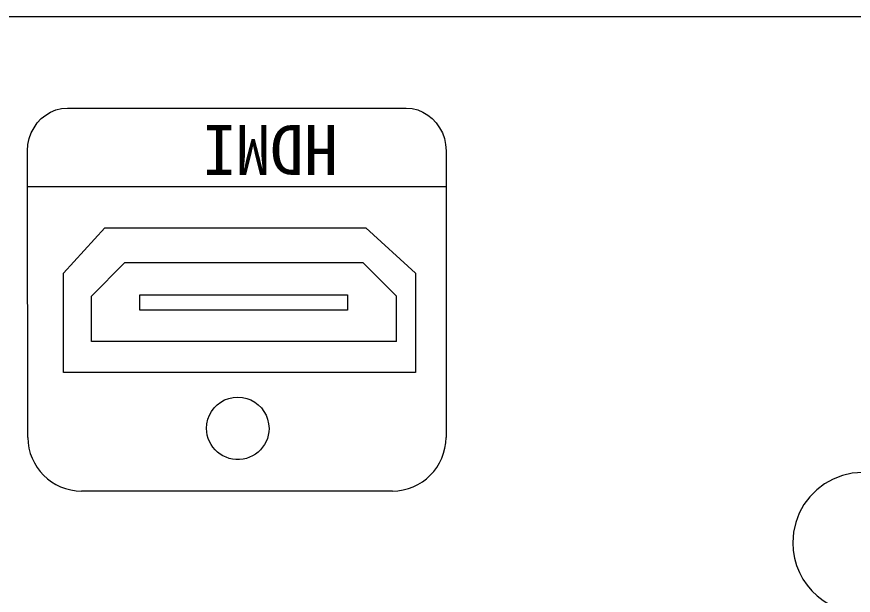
# Model space of a CAD drawing. Units: millimetres on the paper. Extents: x -139 to 141, y -98 to 91.
# Drawn here: x -16.87 to -8.46, y 67.12 to 72.92 of the extents above; entities that cross this region are included whole.
import ezdxf
from ezdxf.enums import TextEntityAlignment as Align

# ---------------------------------------------------------------- set-up
doc = ezdxf.new("R2010")
doc.units = ezdxf.units.MM
doc.layers.add('0-1_外形線', color=4, linetype='Continuous')
doc.styles.add('ＭＳ ゴシック', font='')
doc.styles.get('ＭＳ ゴシック').set_extended_font_data('MS Gothic')

msp = doc.modelspace()

# ---------------------------------------------------------------- linework, layer by layer
at = {"layer": '0-1_外形線'}
for p, q in [((38.696, 72.925), (-34.774, 72.925)), ((-16.116, 70.118), (-15.782, 70.455))]:
    msp.add_line(p, q, dxfattribs=at)
for points in [[(-16.757, 71.578), (-16.753, 71.641), (-16.74, 71.702), (-16.72, 71.759), (-16.692, 71.811), (-16.659, 71.859), (-16.619, 71.902), (-16.574, 71.938), (-16.525, 71.967), (-16.472, 71.989), (-16.415, 72.003), (-16.356, 72.007)], [(-16.356, 72.007), (-16.356, 72.007), (-16.354, 72.007), (-16.351, 72.007), (-16.347, 72.007), (-16.341, 72.007), (-16.335, 72.007), (-16.327, 72.007), (-16.318, 72.007), (-16.308, 72.007), (-16.297, 72.007), (-16.285, 72.007), (-16.272, 72.007), (-16.258, 72.007), (-16.243, 72.007), (-16.227, 72.007), (-16.21, 72.007), (-16.192, 72.007), (-16.173, 72.007), (-16.154, 72.007), (-16.133, 72.007), (-16.112, 72.007), (-16.089, 72.007), (-16.042, 72.007), (-15.992, 72.007), (-15.939, 72.007), (-15.883, 72.007), (-15.825, 72.007), (-15.764, 72.007), (-15.7, 72.007), (-15.635, 72.007), (-15.567, 72.007), (-15.498, 72.007), (-15.427, 72.007), (-15.354, 72.007), (-15.28, 72.007), (-15.204, 72.007), (-15.128, 72.007), (-14.972, 72.007), (-14.814, 72.007)], [(-15.41, 72.007), (-15.409, 72.007), (-15.406, 72.007), (-15.4, 72.007), (-15.393, 72.007), (-15.384, 72.007), (-15.373, 72.007), (-15.345, 72.007), (-15.311, 72.007), (-15.271, 72.007), (-15.225, 72.007), (-15.174, 72.007), (-15.119, 72.007), (-15.06, 72.007), (-14.997, 72.007), (-14.932, 72.007), (-14.796, 72.007), (-14.655, 72.007), (-14.514, 72.007), (-14.378, 72.007), (-14.313, 72.007), (-14.25, 72.007), (-14.191, 72.007), (-14.136, 72.007), (-14.085, 72.007), (-14.039, 72.007), (-13.999, 72.007), (-13.965, 72.007), (-13.937, 72.007), (-13.926, 72.007), (-13.917, 72.007), (-13.91, 72.007), (-13.904, 72.007), (-13.901, 72.007), (-13.9, 72.007)], [(-14.814, 72.007), (-14.655, 72.007), (-14.496, 72.007), (-14.338, 72.007), (-14.182, 72.007), (-14.106, 72.007), (-14.03, 72.007), (-13.956, 72.007), (-13.883, 72.007), (-13.812, 72.007), (-13.743, 72.007), (-13.675, 72.007), (-13.61, 72.007), (-13.546, 72.007), (-13.485, 72.007), (-13.427, 72.007), (-13.371, 72.007), (-13.318, 72.007), (-13.268, 72.007), (-13.22, 72.007), (-13.198, 72.007), (-13.177, 72.007), (-13.156, 72.007), (-13.136, 72.007), (-13.118, 72.007), (-13.1, 72.007), (-13.083, 72.007), (-13.067, 72.007), (-13.052, 72.007), (-13.038, 72.007), (-13.025, 72.007), (-13.013, 72.007), (-13.002, 72.007), (-12.992, 72.007), (-12.983, 72.007), (-12.975, 72.007), (-12.969, 72.007), (-12.963, 72.007), (-12.959, 72.007), (-12.956, 72.007)], [(-12.956, 72.007), (-12.954, 72.007), (-12.953, 72.007)], [(-12.953, 72.007), (-12.894, 72.003), (-12.838, 71.989), (-12.785, 71.967), (-12.736, 71.938), (-12.691, 71.902), (-12.651, 71.859), (-12.618, 71.811), (-12.59, 71.759), (-12.57, 71.702), (-12.557, 71.641), (-12.553, 71.578)], [(-16.757, 71.218), (-16.757, 71.226), (-16.757, 71.249), (-16.757, 71.284), (-16.757, 71.326), (-16.757, 71.373), (-16.757, 71.423), (-16.757, 71.47), (-16.757, 71.512), (-16.757, 71.547), (-16.757, 71.57), (-16.757, 71.578)], [(-12.553, 71.578), (-12.553, 71.57), (-12.553, 71.547), (-12.553, 71.512), (-12.553, 71.47), (-12.553, 71.423), (-12.553, 71.373), (-12.553, 71.326), (-12.553, 71.284), (-12.553, 71.249), (-12.553, 71.226), (-12.553, 71.218)], [(-16.531, 71.218), (-16.554, 71.218), (-16.577, 71.218), (-16.598, 71.218), (-16.617, 71.218), (-16.636, 71.218), (-16.653, 71.218), (-16.669, 71.218), (-16.684, 71.218), (-16.698, 71.218), (-16.71, 71.218), (-16.721, 71.218), (-16.73, 71.218), (-16.738, 71.218), (-16.745, 71.218), (-16.75, 71.218), (-16.754, 71.218), (-16.756, 71.218), (-16.757, 71.218)], [(-16.757, 71.176), (-16.757, 71.189), (-16.757, 71.199), (-16.757, 71.207), (-16.757, 71.213), (-16.757, 71.217), (-16.757, 71.218)], [(-16.753, 68.702), (-16.754, 68.743), (-16.754, 68.786), (-16.754, 68.83), (-16.754, 68.874), (-16.754, 68.966), (-16.754, 69.061), (-16.754, 69.159), (-16.754, 69.259), (-16.754, 69.361), (-16.755, 69.464), (-16.755, 69.883), (-16.755, 69.987), (-16.756, 70.089), (-16.756, 70.19), (-16.756, 70.288), (-16.756, 70.384), (-16.756, 70.477), (-16.756, 70.523), (-16.756, 70.567), (-16.756, 70.61), (-16.756, 70.653), (-16.756, 70.694), (-16.756, 70.734), (-16.757, 70.773), (-16.757, 70.811), (-16.757, 70.847), (-16.757, 70.882), (-16.757, 70.916), (-16.757, 70.948), (-16.757, 70.978), (-16.757, 71.007), (-16.757, 71.035), (-16.757, 71.061), (-16.757, 71.085), (-16.757, 71.107), (-16.757, 71.127), (-16.757, 71.146), (-16.757, 71.162), (-16.757, 71.176)], [(-13.614, 71.218), (-13.702, 71.218), (-13.791, 71.218), (-13.883, 71.218), (-13.976, 71.218), (-14.071, 71.218), (-14.166, 71.218), (-14.263, 71.218), (-14.458, 71.218), (-14.655, 71.218), (-14.852, 71.218), (-15.047, 71.218), (-15.144, 71.218), (-15.239, 71.218), (-15.334, 71.218), (-15.427, 71.218), (-15.518, 71.218), (-15.608, 71.218), (-15.696, 71.218), (-15.782, 71.218), (-15.866, 71.218), (-15.947, 71.218), (-15.986, 71.218), (-16.025, 71.218), (-16.063, 71.218), (-16.1, 71.218), (-16.137, 71.218), (-16.173, 71.218), (-16.208, 71.218), (-16.242, 71.218), (-16.275, 71.218), (-16.307, 71.218), (-16.339, 71.218), (-16.369, 71.218), (-16.399, 71.218), (-16.427, 71.218), (-16.455, 71.218), (-16.481, 71.218), (-16.507, 71.218), (-16.531, 71.218)], [(-12.553, 71.218), (-12.553, 71.218), (-12.556, 71.218), (-12.56, 71.218), (-12.565, 71.218), (-12.571, 71.218), (-12.58, 71.218), (-12.589, 71.218), (-12.6, 71.218), (-12.612, 71.218), (-12.626, 71.218), (-12.641, 71.218), (-12.657, 71.218), (-12.674, 71.218), (-12.693, 71.218), (-12.712, 71.218), (-12.733, 71.218), (-12.756, 71.218), (-12.779, 71.218), (-12.803, 71.218), (-12.829, 71.218), (-12.855, 71.218), (-12.883, 71.218), (-12.911, 71.218), (-12.941, 71.218), (-12.971, 71.218), (-13.003, 71.218), (-13.035, 71.218), (-13.068, 71.218), (-13.102, 71.218), (-13.137, 71.218), (-13.173, 71.218), (-13.21, 71.218), (-13.247, 71.218), (-13.285, 71.218), (-13.324, 71.218), (-13.363, 71.218), (-13.444, 71.218), (-13.528, 71.218), (-13.614, 71.218)], [(-12.553, 71.218), (-12.553, 71.217), (-12.553, 71.213), (-12.553, 71.207), (-12.553, 71.199), (-12.553, 71.189), (-12.553, 71.176), (-12.553, 71.162), (-12.553, 71.146), (-12.553, 71.127), (-12.553, 71.107), (-12.553, 71.085), (-12.553, 71.061), (-12.553, 71.035), (-12.553, 71.008), (-12.553, 70.979), (-12.553, 70.948), (-12.553, 70.916), (-12.553, 70.882), (-12.553, 70.847), (-12.553, 70.811), (-12.553, 70.773), (-12.553, 70.734), (-12.553, 70.694), (-12.553, 70.653), (-12.553, 70.611), (-12.553, 70.567), (-12.553, 70.523), (-12.553, 70.478), (-12.553, 70.385), (-12.553, 70.289), (-12.553, 70.19), (-12.553, 70.09), (-12.553, 69.987), (-12.553, 69.884), (-12.553, 69.465), (-12.553, 69.362), (-12.553, 69.26), (-12.553, 69.16), (-12.553, 69.062)], [(-13.052, 69.665), (-13.052, 70.118), (-13.386, 70.455), (-15.782, 70.455)], [(-13.052, 69.665), (-16.116, 69.665), (-16.116, 70.118)], [(-14.959, 68.792), (-14.956, 68.839), (-14.946, 68.883), (-14.93, 68.925), (-14.908, 68.963), (-14.882, 68.998), (-14.851, 69.029), (-14.816, 69.056), (-14.777, 69.077), (-14.736, 69.093), (-14.691, 69.103), (-14.645, 69.106)], [(-14.645, 69.106), (-14.599, 69.103), (-14.554, 69.093), (-14.513, 69.077), (-14.474, 69.056), (-14.439, 69.029), (-14.408, 68.998), (-14.382, 68.963), (-14.36, 68.925), (-14.345, 68.883), (-14.335, 68.839), (-14.331, 68.792)], [(-12.553, 69.062), (-12.553, 68.967), (-12.553, 68.875), (-12.553, 68.83), (-12.553, 68.787), (-12.553, 68.744), (-12.553, 68.702)], [(-14.331, 68.792), (-14.333, 68.757), (-14.339, 68.723), (-14.348, 68.69), (-14.361, 68.659), (-14.377, 68.629), (-14.396, 68.602), (-14.417, 68.576), (-14.441, 68.554), (-14.468, 68.533), (-14.496, 68.516), (-14.527, 68.502), (-14.559, 68.491), (-14.592, 68.483), (-14.627, 68.479), (-14.663, 68.479), (-14.698, 68.483), (-14.731, 68.491), (-14.763, 68.502), (-14.794, 68.516), (-14.822, 68.533), (-14.849, 68.554), (-14.873, 68.576), (-14.894, 68.602), (-14.913, 68.629), (-14.929, 68.659), (-14.942, 68.69), (-14.951, 68.723), (-14.957, 68.757), (-14.959, 68.792)], [(-8.368, 68.348), (-8.472, 68.341), (-8.571, 68.318), (-8.664, 68.283), (-8.751, 68.235), (-8.829, 68.176), (-8.899, 68.106), (-8.958, 68.028), (-9.006, 67.941), (-9.041, 67.848), (-9.064, 67.749), (-9.071, 67.645)], [(-13.092, 68.163), (-13.184, 68.163), (-13.279, 68.163), (-13.376, 68.163), (-13.474, 68.163), (-13.575, 68.163), (-13.676, 68.163), (-13.78, 68.163), (-13.884, 68.163), (-14.095, 68.163), (-14.308, 68.163), (-14.522, 68.163), (-14.734, 68.163), (-14.945, 68.163), (-15.048, 68.163), (-15.151, 68.163), (-15.252, 68.163), (-15.351, 68.163), (-15.449, 68.163), (-15.544, 68.163), (-15.638, 68.163), (-15.729, 68.163), (-15.817, 68.163), (-15.903, 68.163), (-15.986, 68.163), (-16.066, 68.163), (-16.142, 68.163), (-16.215, 68.163)], [(-9.071, 67.645), (-9.067, 67.566), (-9.054, 67.489), (-9.033, 67.415), (-9.004, 67.345), (-8.969, 67.279), (-8.927, 67.218), (-8.878, 67.161), (-8.824, 67.11), (-8.765, 67.064), (-8.701, 67.025), (-8.633, 66.993), (-8.561, 66.969), (-8.486, 66.952), (-8.408, 66.943)]]:
    msp.add_lwpolyline(points, dxfattribs=at)
for points in [[(-15.98, 70.804), (-14.627, 70.804), (-13.36, 70.804), (-12.859, 70.35), (-12.859, 70.079), (-12.859, 69.717), (-12.859, 69.354), (-13.743, 69.354), (-14.627, 69.354), (-15.511, 69.354), (-16.395, 69.354), (-16.395, 69.717), (-16.395, 70.079), (-16.395, 70.35)], [(-13.542, 70.132), (-13.542, 69.979), (-15.628, 69.979), (-15.628, 70.132)]]:
    msp.add_lwpolyline(points, close=True, dxfattribs=at)
for centre, start, end in [((-16.215, 68.702), 180.0845, 270), ((-13.092, 68.702), 270, 0)]:
    msp.add_arc(centre, 0.5389, start, end, dxfattribs=at)

# ---------------------------------------------------------------- texts
at = {"layer": '0-1_外形線', "style": 'ＭＳ ゴシック'}
msp.add_text('HDMI', height=0.501, rotation=180, dxfattribs=at).set_placement((-13.639, 71.988), align=Align.BOTTOM_LEFT)

doc.saveas('drawing.dxf')
